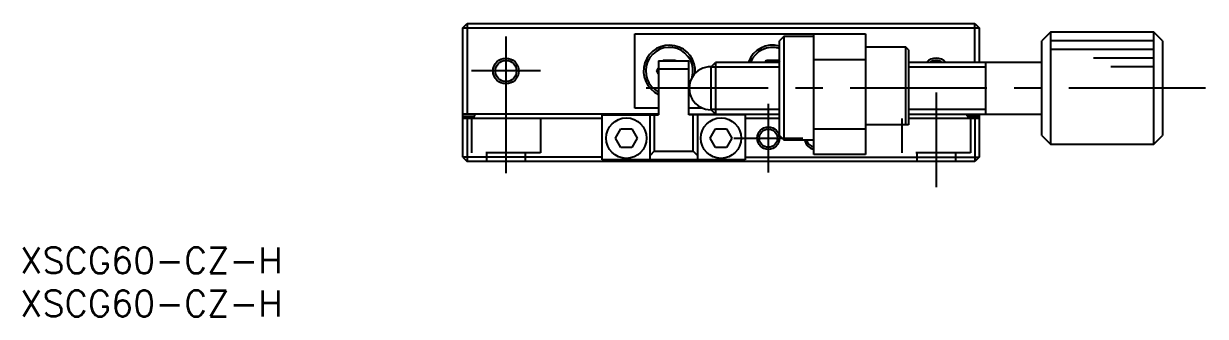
# Model space of a CAD drawing. Extents: x 0 to 305, y -8 to 162.
# Drawn here: x 0.4 to 137.7, y -8 to 26 of the extents above; entities that cross this region are included whole.
import ezdxf

# ---------------------------------------------------------------- set-up
doc = ezdxf.new("R2010")
doc.units = 0
doc.header["$LTSCALE"] = 0.5
doc.linetypes.add('CENTER', pattern=[50.8, 31.75, -6.35, 6.35, -6.35])
doc.linetypes.add('DASHED', pattern=[19.05, 12.7, -6.35])
for name, color, linetype in [('MSM_CENTER', 1, 'CENTER'), ('MSM_CONTINUOUS', 7, 'CONTINUOUS'), ('MSM_DASHED', 4, 'DASHED'), ('MSM_NARROW', 5, 'CONTINUOUS'), ('MSM_PART_NUMBER', 7, 'CONTINUOUS')]:
    doc.layers.add(name, color=color, linetype=linetype)
doc.styles.get("Standard").update_dxf_attribs({"font": 'txt.shx', "height": 3, "bigfont": 'bigfont.shx'})

# ---------------------------------------------------------------- blocks, each defined once
blk = doc.blocks.new('*U2')
at = {"layer": 'MSM_PART_NUMBER'}
blk.add_text('XSCG60-CZ-H', height=3, dxfattribs=at).set_placement((0, -3))
blk = doc.blocks.new('*U3')
at = {"layer": 'MSM_PART_NUMBER'}
blk.add_text('XSCG60-CZ-H', height=3, dxfattribs=at).set_placement((0, -8))

msp = doc.modelspace()

# ---------------------------------------------------------------- linework, layer by layer
at = {"layer": 'MSM_CENTER'}
for p, q in [((56.444929, 24.5), (56.444929, 7)), ((60.444928, 20.5), (52.444929, 20.5)), ((137.744929, 18.5), (72.744929, 18.5)), ((106.444929, 18), (106.444929, 7)), ((86.944929, 16.699999), (86.944929, 8.7)), ((82.94493, 12.7), (90.944929, 12.7))]:
    msp.add_line(p, q, dxfattribs=at)
at = {"layer": 'MSM_CONTINUOUS'}
for p, q in [((51.444929, 25.5), (51.944929, 26)), ((51.444929, 25.5), (111.444929, 25.5)), ((51.444929, 10.5), (51.444929, 25.5)), ((51.944929, 26), (51.944929, 15.5)), ((51.944929, 26), (110.944929, 26)), ((71.444929, 16.2), (71.444929, 24.8)), ((71.444929, 24.8), (98.244929, 24.8)), ((92.244929, 10.8), (92.244929, 24.8)), ((98.244929, 24.8), (98.244929, 10.8)), ((110.944929, 21.5), (110.944929, 26)), ((110.944929, 26), (111.444929, 25.5)), ((111.444929, 25.5), (111.444929, 21.5)), ((119.744929, 25), (118.744929, 24)), ((119.744929, 25), (119.744929, 12)), ((131.744929, 25), (119.744929, 25)), ((131.744929, 12), (131.744929, 25)), ((132.744929, 24), (131.744929, 25)), ((88.744929, 24.5), (88.244929, 24)), ((88.244929, 13), (88.244929, 24)), ((88.744929, 24.5), (88.744929, 12.5)), ((92.244929, 24.5), (88.744929, 24.5)), ((118.744929, 13), (118.744929, 24)), ((132.744929, 24), (132.744929, 13)), ((102.944929, 23.25), (98.244929, 23.25)), ((102.944929, 14.25), (102.944929, 23.25)), ((103.244929, 22.95), (102.944929, 23.25)), ((103.244929, 22.95), (103.244929, 14.25)), ((74.001554, 20.5), (74.194929, 20.834936)), ((74.194929, 21.7), (74.194929, 15.4)), ((74.194929, 21.7), (77.694929, 21.7)), ((77.694929, 20.7), (74.194929, 20.7)), ((74.694374, 21.7), (74.723242, 21.75)), ((74.723242, 21.75), (76.166617, 21.75)), ((76.166617, 21.75), (76.195485, 21.7)), ((77.694929, 15.4), (77.694929, 21.7)), ((80.244929, 20.9585), (80.786429, 21.5)), ((80.244929, 20.9585), (80.244929, 16.0415)), ((80.786429, 21.5), (80.786429, 15.5)), ((88.24493, 21.5), (80.786429, 21.5)), ((86.578904, 21.5), (86.723242, 21.75)), ((86.723242, 21.75), (88.166617, 21.75)), ((88.166617, 21.75), (88.244929, 21.614359)), ((98.244929, 21.8), (92.244929, 21.8)), ((118.744929, 21.5), (103.244929, 21.5)), ((112.244929, 15.499995), (112.244929, 21.500005)), ((74.194929, 20.165064), (74.001554, 20.5)), ((74.194929, 15.5), (51.444929, 15.5)), ((51.444929, 15.25), (52.844929, 15.25)), ((52.844929, 15.25), (52.844929, 15.5)), ((67.644929, 10.2), (67.644929, 15.4)), ((67.644929, 15.4), (74.194929, 15.4)), ((74.194929, 16.2), (71.444929, 16.2)), ((73.194929, 10.2), (73.194929, 15.4)), ((73.694929, 15.4), (73.694929, 11.2)), ((79.265134, 16.2), (77.694929, 16.2)), ((77.694929, 15.5), (88.24493, 15.5)), ((84.244929, 15.4), (77.694929, 15.4)), ((78.194929, 11.2), (78.194929, 15.4)), ((78.694929, 15.4), (78.694929, 10.2)), ((80.786429, 15.5), (80.244929, 16.0415)), ((84.244929, 15.4), (84.244929, 10.2)), ((103.244929, 15.5), (118.744929, 15.5)), ((110.044929, 15.25), (110.044929, 15.5)), ((110.044929, 15.25), (111.444929, 15.25)), ((111.444929, 15.5), (111.444929, 10.5)), ((67.644929, 15), (51.444929, 15)), ((51.944929, 15), (51.944929, 10)), ((69.174759, 12.7), (69.809844, 13.8)), ((69.809844, 13.8), (71.080015, 13.8)), ((71.080015, 13.8), (71.7151, 12.7)), ((80.174759, 12.7), (80.809844, 13.8)), ((80.809844, 13.8), (82.080015, 13.8)), ((82.080015, 13.8), (82.7151, 12.7)), ((88.244929, 15), (84.244929, 15)), ((92.244929, 13.8), (98.244929, 13.8)), ((103.244929, 14.25), (98.244929, 14.25)), ((111.444929, 15), (103.244929, 15)), ((110.944929, 15), (110.944929, 10)), ((69.809844, 11.6), (69.174759, 12.7)), ((71.7151, 12.7), (71.080015, 11.6)), ((80.809844, 11.6), (80.174759, 12.7)), ((82.7151, 12.7), (82.080015, 11.6)), ((88.244929, 13), (88.744929, 12.5)), ((88.744929, 12.5), (92.244929, 12.5)), ((118.744929, 13), (119.744929, 12)), ((131.744929, 12), (132.744929, 13)), ((71.080015, 11.6), (69.809844, 11.6)), ((73.694929, 11.2), (73.194929, 10.7)), ((73.694929, 11.2), (78.194929, 11.2)), ((78.694929, 10.7), (78.194929, 11.2)), ((82.080015, 11.6), (80.809844, 11.6)), ((119.744929, 12), (131.744929, 12)), ((67.644929, 10.5), (51.444929, 10.5)), ((51.444929, 10.5), (51.944929, 10)), ((110.944929, 10), (51.944929, 10)), ((84.244929, 10.2), (67.644929, 10.2)), ((84.244929, 10.5), (111.444929, 10.5)), ((98.244929, 10.8), (92.244929, 10.8)), ((111.444929, 10.5), (110.944929, 10))]:
    msp.add_line(p, q, dxfattribs=at)
for centre, radius in [((56.444929, 20.5), 1.2295), ((70.444929, 12.7), 2.35), ((81.444929, 12.7), 2.35), ((86.944929, 12.7), 1.0565)]:
    msp.add_circle(centre, radius, dxfattribs=at)
for centre, radius, start, end in [((75.444929, 20.5), 3, 354.671098, 245.37568988), ((87.444929, 20.5), 3, 74.53399, 160.52879403), ((75.444929, 20.5), 2.75, 344.551818, 242.964308), ((87.444929, 20.5), 2.75, 73.08761, 158.676314), ((80.244929, 18.5), 2.5, 89.05661378, 270.94338622), ((106.444929, 20.5), 1.2295, 54.42343144, 125.57656856), ((75.444929, 20.5), 2.75, 324.903199, 329.939686), ((75.444929, 20.5), 3, 318.590378, 320.089172), ((92.444929, 12.7), 1.0565, 190.91221474, 259.08778526)]:
    msp.add_arc(centre, radius, start, end, dxfattribs=at)
at = {"layer": 'MSM_DASHED'}
for p, q in [((52.444929, 15), (52.444929, 11)), ((60.444929, 15), (60.444929, 11)), ((102.444929, 15), (102.444929, 11)), ((110.444929, 15), (110.444929, 11)), ((60.444929, 11), (52.444929, 11)), ((54.194929, 11), (54.194929, 10)), ((58.694929, 11), (58.694929, 10)), ((110.444929, 11), (102.444929, 11)), ((104.194929, 11), (104.194929, 10)), ((108.694929, 11), (108.694929, 10))]:
    msp.add_line(p, q, dxfattribs=at)
at = {"layer": 'MSM_NARROW'}
for p, q in [((131.744929, 24), (119.744929, 24)), ((131.744929, 23), (119.744929, 23)), ((131.744929, 22), (124.744929, 22)), ((88.24493, 20.9585), (80.244929, 20.9585)), ((112.244929, 20.9585), (103.24493, 20.9585)), ((131.744929, 21), (126.744929, 21)), ((88.24493, 16.0415), (80.244929, 16.0415)), ((112.244929, 16.0415), (103.24493, 16.0415))]:
    msp.add_line(p, q, dxfattribs=at)
for centre, radius in [((56.444929, 20.5), 1.5), ((86.944929, 12.7), 1.3)]:
    msp.add_circle(centre, radius, dxfattribs=at)
for centre, radius, start, end in [((106.444929, 20.5), 1.5, 41.8103149, 138.1896851), ((92.444929, 12.7), 1.3, 188.8499054, 261.1500946)]:
    msp.add_arc(centre, radius, start, end, dxfattribs=at)

# ---------------------------------------------------------------- block references
at = {"layer": 'MSM_CONTINUOUS'}
for name in ['*U2', '*U3']:
    msp.add_blockref(name, (0, 0), dxfattribs=at)

doc.saveas('drawing.dxf')
